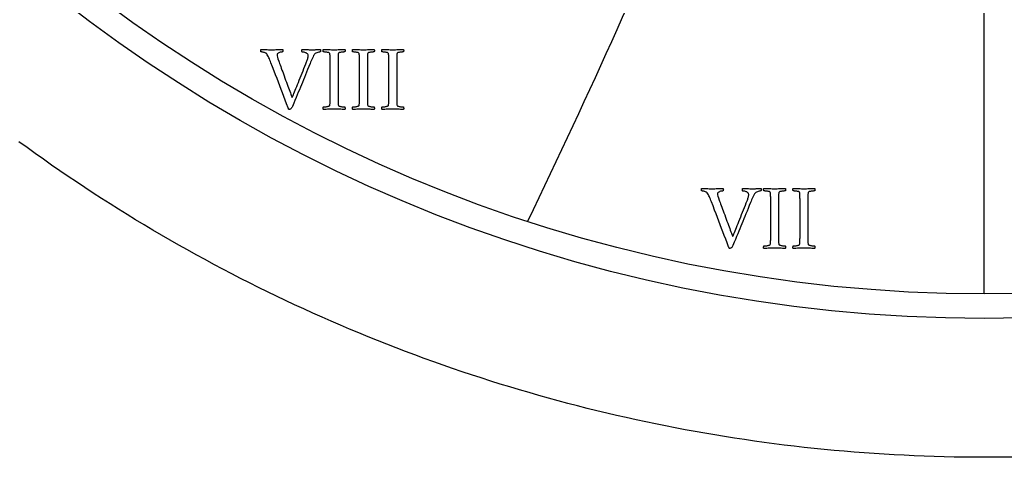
# Model space of a CAD drawing. Header units: millimetres. Extents: x -76 to 76, y -76 to 98.
# Drawn here: x -44.86 to 0.98, y -76 to -55.64 of the extents above; entities that cross this region are included whole.
import ezdxf

# ---------------------------------------------------------------- set-up
doc = ezdxf.new("R2010")
doc.units = ezdxf.units.MM
for name, color, linetype in [('CUT_OUTER', 1, 'Continuous'), ('ENGRAVE', 7, 'Continuous'), ('GUIDE', 3, 'Continuous'), ('TEXT', 5, 'Continuous')]:
    doc.layers.add(name, color=color, linetype=linetype)

msp = doc.modelspace()

# ---------------------------------------------------------------- linework, layer by layer
at = {"layer": 'CUT_OUTER'}
msp.add_lwpolyline([(1.3989, -75.9871), (0.9326, -75.9943), (0.4663, -75.9986), (0, -76), (-0.4663, -75.9986), (-0.9326, -75.9943), (-1.3989, -75.9871), (-1.8651, -75.9771), (-2.3313, -75.9642), (-2.7973, -75.9485), (-3.2633, -75.9299), (-3.7291, -75.9085), (-4.1948, -75.8841), (-4.6604, -75.857), (-5.1257, -75.827), (-5.5909, -75.7941), (-6.0559, -75.7583), (-6.5206, -75.7198), (-6.9851, -75.6783), (-7.4493, -75.634), (-7.9132, -75.5869), (-8.3769, -75.5369), (-8.8402, -75.4841), (-9.3032, -75.4284), (-9.7659, -75.3699), (-10.2281, -75.3086), (-10.69, -75.2444), (-11.1515, -75.1774), (-11.6126, -75.1076), (-12.0732, -75.0349), (-12.5334, -74.9594), (-12.9931, -74.8811), (-13.4523, -74.8), (-13.911, -74.716), (-14.3692, -74.6293), (-14.8269, -74.5397), (-15.284, -74.4473), (-15.7405, -74.3521), (-16.1964, -74.2541), (-16.6517, -74.1534), (-17.1064, -74.0498), (-17.5604, -73.9434), (-18.0138, -73.8343), (-18.4665, -73.7224), (-18.9185, -73.6077), (-19.3698, -73.4902), (-19.8204, -73.37), (-20.2702, -73.247), (-20.7192, -73.1212), (-21.1675, -72.9927), (-21.615, -72.8615), (-22.0616, -72.7275), (-22.5075, -72.5907), (-22.9525, -72.4513), (-23.3966, -72.3091), (-23.8398, -72.1641), (-24.2822, -72.0165), (-24.7236, -71.8662), (-25.1641, -71.7131), (-25.6036, -71.5573), (-26.0422, -71.3989), (-26.4798, -71.2378), (-26.9164, -71.0739), (-27.352, -70.9075), (-27.7866, -70.7383), (-28.2201, -70.5665), (-28.6526, -70.392), (-29.0839, -70.2148), (-29.5142, -70.0351), (-29.9434, -69.8527), (-30.3714, -69.6676), (-30.7983, -69.4799), (-31.2241, -69.2897), (-31.6486, -69.0968), (-32.072, -68.9013), (-32.4942, -68.7032), (-32.9151, -68.5025), (-33.3348, -68.2993), (-33.7533, -68.0934), (-34.1705, -67.885), (-34.5864, -67.6741), (-35.0009, -67.4606), (-35.4142, -67.2446), (-35.8262, -67.026), (-36.2367, -66.8049), (-36.646, -66.5813), (-37.0538, -66.3552), (-37.4603, -66.1266), (-37.8653, -65.8955), (-38.2689, -65.6619), (-38.6711, -65.4259), (-39.0718, -65.1874), (-39.4711, -64.9464), (-39.8688, -64.703), (-40.2651, -64.4571), (-40.6598, -64.2089), (-41.053, -63.9582), (-41.4447, -63.7051), (-41.8348, -63.4496), (-42.2233, -63.1917), (-42.6103, -62.9314), (-42.9956, -62.6688), (-43.3793, -62.4038), (-43.7614, -62.1364), (-44.1419, -61.8668), (-44.5206, -61.5947), (-44.8977, -61.3204)], dxfattribs=at)
at = {"layer": 'ENGRAVE'}
for points in [[(0, -68.4), (0, 68.4)], [(0, -68.4), (0, -29.3085)]]:
    msp.add_lwpolyline(points, dxfattribs=at)
msp.add_circle((0, 0), 68.4, dxfattribs=at)
msp.add_arc((-351.1581, 94.0925), 366.2924, 334.253386, 340.41728, dxfattribs=at)
at = {"layer": 'GUIDE'}
msp.add_circle((0, 0), 69.54, dxfattribs=at)
at = {"layer": 'TEXT'}
for points in [[(-33.1519, -57.0377), (-33.0834, -57.0373), (-33.016, -57.0361), (-32.9497, -57.0341), (-32.8844, -57.0312), (-32.82, -57.0281), (-32.756, -57.0253), (-32.6927, -57.0227), (-32.6298, -57.0204), (-32.6262, -57.0311), (-32.6239, -57.0458), (-32.623, -57.0645), (-32.6234, -57.0873), (-32.6251, -57.1093), (-32.6282, -57.1256), (-32.6327, -57.1363), (-32.6385, -57.1413), (-32.6499, -57.1419), (-32.6671, -57.144), (-32.6898, -57.1473), (-32.7183, -57.1521), (-32.7492, -57.1585), (-32.7792, -57.1672), (-32.8085, -57.1779), (-32.837, -57.1909), (-32.8615, -57.2069), (-32.879, -57.227), (-32.8895, -57.2512), (-32.893, -57.2793), (-32.8882, -57.323), (-32.8736, -57.3851), (-32.8494, -57.4654), (-32.8154, -57.5641), (-32.7966, -57.6155), (-32.7749, -57.6747), (-32.7502, -57.7417), (-32.7226, -57.8165), (-32.6928, -57.8973), (-32.6617, -57.9821), (-32.6292, -58.071), (-32.5953, -58.1639), (-32.5607, -58.2588), (-32.5257, -58.3537), (-32.4906, -58.4487), (-32.4551, -58.5436), (-32.4203, -58.6366), (-32.3871, -58.7259), (-32.3556, -58.8114), (-32.3256, -58.8931), (-32.2979, -58.9693), (-32.2728, -59.0382), (-32.2504, -59.0998), (-32.2307, -59.1541), (-32.2144, -59.199), (-32.2021, -59.2323), (-32.1939, -59.2541), (-32.1897, -59.2642), (-32.183, -59.2495), (-32.1714, -59.2226), (-32.1549, -59.1837), (-32.1336, -59.1326), (-32.1084, -59.0715), (-32.0802, -59.0026), (-32.0491, -58.9259), (-32.015, -58.8413), (-31.9784, -58.7506), (-31.94, -58.6552), (-31.8997, -58.5553), (-31.8575, -58.4508), (-31.8142, -58.3436), (-31.7706, -58.2356), (-31.7268, -58.1268), (-31.6827, -58.0172), (-31.6392, -57.9088), (-31.597, -57.8036), (-31.5561, -57.7017), (-31.5166, -57.603), (-31.502, -57.5657), (-31.4886, -57.5274), (-31.4762, -57.4881), (-31.4648, -57.4476), (-31.4554, -57.4082), (-31.4487, -57.3721), (-31.4446, -57.3392), (-31.4433, -57.3095), (-31.4469, -57.2772), (-31.4578, -57.2491), (-31.476, -57.2254), (-31.5015, -57.206), (-31.5312, -57.1901), (-31.5619, -57.1769), (-31.5937, -57.1663), (-31.6266, -57.1585), (-31.6575, -57.1529), (-31.6833, -57.1488), (-31.7039, -57.1464), (-31.7194, -57.1456), (-31.727, -57.1387), (-31.7324, -57.1267), (-31.7356, -57.1096), (-31.7367, -57.0873), (-31.7356, -57.0645), (-31.7324, -57.0458), (-31.727, -57.0311), (-31.7194, -57.0204), (-31.662, -57.0227), (-31.6061, -57.0253), (-31.5519, -57.0281), (-31.4994, -57.0312), (-31.4468, -57.0341), (-31.3926, -57.0361), (-31.3367, -57.0373), (-31.2793, -57.0377), (-31.2322, -57.0376), (-31.1903, -57.0372), (-31.1535, -57.0365), (-31.1218, -57.0356), (-31.0928, -57.0343), (-31.0641, -57.0329), (-31.0356, -57.0311), (-31.0075, -57.0291), (-30.9778, -57.0269), (-30.9449, -57.0248), (-30.9088, -57.0226), (-30.8694, -57.0204), (-30.8659, -57.0312), (-30.864, -57.0463), (-30.8637, -57.0658), (-30.8651, -57.0895), (-30.8675, -57.1121), (-30.8705, -57.1283), (-30.874, -57.138), (-30.878, -57.1413), (-30.8951, -57.1426), (-30.9206, -57.1467), (-30.9545, -57.1534), (-30.9967, -57.1628), (-31.0408, -57.1763), (-31.0803, -57.1952), (-31.1152, -57.2195), (-31.1455, -57.2491), (-31.1664, -57.2762), (-31.1903, -57.3144), (-31.2171, -57.3636), (-31.2469, -57.4239), (-31.2773, -57.489), (-31.3057, -57.5528), (-31.3323, -57.6152), (-31.357, -57.6763), (-31.414, -57.8179), (-31.4686, -57.9535), (-31.5208, -58.0832), (-31.5705, -58.207), (-31.6188, -58.3268), (-31.6666, -58.4443), (-31.7137, -58.5598), (-31.7604, -58.673), (-31.8072, -58.7863), (-31.8548, -58.9017), (-31.9032, -59.0193), (-31.9524, -59.139), (-32.0036, -59.2631), (-32.0581, -59.3936), (-32.1158, -59.5306), (-32.1768, -59.6741), (-32.1944, -59.7118), (-32.2129, -59.7431), (-32.2322, -59.7679), (-32.2523, -59.7863), (-32.2729, -59.7995), (-32.2938, -59.8089), (-32.315, -59.8146), (-32.3364, -59.8165), (-32.3426, -59.8147), (-32.3483, -59.8095), (-32.3534, -59.8007), (-32.358, -59.7884), (-32.3623, -59.7753), (-32.3666, -59.7641), (-32.3709, -59.7548), (-32.3753, -59.7474), (-32.4452, -59.5628), (-32.5128, -59.3844), (-32.5779, -59.2123), (-32.6406, -59.0463), (-32.7024, -58.8827), (-32.7647, -58.7178), (-32.8275, -58.5515), (-32.8909, -58.3839), (-32.9566, -58.2113), (-33.0263, -58.0301), (-33.1, -57.8403), (-33.1778, -57.6418), (-33.2014, -57.5808), (-33.2247, -57.5231), (-33.2478, -57.4687), (-33.2706, -57.4174), (-33.2939, -57.3689), (-33.3186, -57.3225), (-33.3446, -57.2783), (-33.372, -57.2362), (-33.3849, -57.2197), (-33.4022, -57.2049), (-33.4238, -57.1917), (-33.4497, -57.1801), (-33.4776, -57.1701), (-33.5052, -57.1618), (-33.5326, -57.155), (-33.5597, -57.1499), (-33.5849, -57.1461), (-33.6066, -57.1434), (-33.6248, -57.1418), (-33.6395, -57.1413), (-33.6414, -57.1376), (-33.6427, -57.1267), (-33.6436, -57.1085), (-33.6438, -57.083), (-33.6436, -57.0573), (-33.6427, -57.0382), (-33.6414, -57.026), (-33.6395, -57.0204), (-33.5693, -57.0227), (-33.5052, -57.0253), (-33.4474, -57.0281), (-33.3957, -57.0312), (-33.3441, -57.0341), (-33.2862, -57.0361), (-33.2222, -57.0373), (-33.1519, -57.0377)], [(-30.2351, -57.0377), (-30.1729, -57.0373), (-30.1116, -57.0361), (-30.051, -57.0341), (-29.9913, -57.0312), (-29.9313, -57.0281), (-29.87, -57.0253), (-29.8073, -57.0227), (-29.7432, -57.0204), (-29.7358, -57.0307), (-29.7308, -57.0442), (-29.7282, -57.0609), (-29.7281, -57.0809), (-29.7299, -57.1008), (-29.733, -57.1175), (-29.7374, -57.131), (-29.7432, -57.1413), (-29.7589, -57.1417), (-29.7799, -57.1429), (-29.8063, -57.1449), (-29.8381, -57.1477), (-29.8721, -57.1514), (-29.905, -57.1558), (-29.9368, -57.1611), (-29.9676, -57.1672), (-29.9946, -57.1744), (-30.015, -57.1833), (-30.0291, -57.1939), (-30.0366, -57.206), (-30.0424, -57.2292), (-30.0469, -57.2556), (-30.05, -57.2853), (-30.0517, -57.3182), (-30.0527, -57.3535), (-30.0533, -57.3904), (-30.0537, -57.429), (-30.0539, -57.4692), (-30.0539, -57.4757), (-30.0539, -57.4821), (-30.0539, -57.4886), (-30.0539, -57.4951), (-30.0539, -57.5016), (-30.0539, -57.508), (-30.0539, -57.5145), (-30.0539, -57.521), (-30.0539, -59.3203), (-30.0539, -59.3267), (-30.0539, -59.3332), (-30.0539, -59.3397), (-30.0539, -59.3461), (-30.0539, -59.3526), (-30.0539, -59.3591), (-30.0539, -59.3656), (-30.0539, -59.372), (-30.0537, -59.4121), (-30.0533, -59.4502), (-30.0527, -59.4865), (-30.0517, -59.5209), (-30.05, -59.5529), (-30.0469, -59.5818), (-30.0424, -59.6079), (-30.0366, -59.6309), (-30.0291, -59.6414), (-30.015, -59.6514), (-29.9946, -59.6609), (-29.9676, -59.6698), (-29.9368, -59.6777), (-29.905, -59.6843), (-29.8721, -59.6896), (-29.8381, -59.6935), (-29.8063, -59.6963), (-29.7799, -59.6983), (-29.7589, -59.6996), (-29.7432, -59.7), (-29.7374, -59.7102), (-29.733, -59.7237), (-29.7299, -59.7404), (-29.7281, -59.7604), (-29.7282, -59.7803), (-29.7308, -59.797), (-29.7358, -59.8105), (-29.7432, -59.8208), (-29.8073, -59.8166), (-29.87, -59.8127), (-29.9313, -59.809), (-29.9913, -59.8057), (-30.051, -59.8028), (-30.1116, -59.8008), (-30.1729, -59.7996), (-30.2351, -59.7992), (-30.2958, -59.7996), (-30.357, -59.8008), (-30.4188, -59.8028), (-30.481, -59.8057), (-30.5439, -59.809), (-30.6073, -59.8127), (-30.6712, -59.8166), (-30.7356, -59.8208), (-30.743, -59.8105), (-30.748, -59.797), (-30.7506, -59.7803), (-30.7507, -59.7604), (-30.749, -59.7404), (-30.7459, -59.7237), (-30.7414, -59.7102), (-30.7356, -59.7), (-30.72, -59.6996), (-30.6989, -59.6983), (-30.6725, -59.6963), (-30.6407, -59.6935), (-30.6066, -59.6896), (-30.5733, -59.6843), (-30.5408, -59.6777), (-30.5091, -59.6698), (-30.4815, -59.6609), (-30.4611, -59.6514), (-30.448, -59.6414), (-30.4422, -59.6309), (-30.4345, -59.6031), (-30.4287, -59.5716), (-30.4248, -59.5363), (-30.4228, -59.4972), (-30.4219, -59.4554), (-30.4212, -59.4119), (-30.4208, -59.3669), (-30.4206, -59.3203), (-30.4206, -57.521), (-30.4208, -57.4742), (-30.4212, -57.4287), (-30.4219, -57.3846), (-30.4228, -57.3419), (-30.4248, -57.3019), (-30.4287, -57.2659), (-30.4345, -57.2339), (-30.4422, -57.206), (-30.448, -57.1939), (-30.4611, -57.1833), (-30.4815, -57.1744), (-30.5091, -57.1672), (-30.5408, -57.1611), (-30.5733, -57.1558), (-30.6066, -57.1514), (-30.6407, -57.1477), (-30.6725, -57.1449), (-30.6989, -57.1429), (-30.72, -57.1417), (-30.7356, -57.1413), (-30.7414, -57.131), (-30.7459, -57.1175), (-30.749, -57.1008), (-30.7507, -57.0809), (-30.7506, -57.0609), (-30.748, -57.0442), (-30.743, -57.0307), (-30.7356, -57.0204), (-30.6712, -57.0227), (-30.6073, -57.0253), (-30.5439, -57.0281), (-30.481, -57.0312), (-30.4188, -57.0341), (-30.357, -57.0361), (-30.2958, -57.0373), (-30.2351, -57.0377)], [(-28.8716, -57.0377), (-28.8095, -57.0373), (-28.7481, -57.0361), (-28.6876, -57.0341), (-28.6278, -57.0312), (-28.5678, -57.0281), (-28.5065, -57.0253), (-28.4438, -57.0227), (-28.3797, -57.0204), (-28.3723, -57.0307), (-28.3673, -57.0442), (-28.3648, -57.0609), (-28.3646, -57.0809), (-28.3664, -57.1008), (-28.3695, -57.1175), (-28.3739, -57.131), (-28.3797, -57.1413), (-28.3954, -57.1417), (-28.4164, -57.1429), (-28.4428, -57.1449), (-28.4746, -57.1477), (-28.5086, -57.1514), (-28.5415, -57.1558), (-28.5734, -57.1611), (-28.6041, -57.1672), (-28.6311, -57.1744), (-28.6516, -57.1833), (-28.6656, -57.1939), (-28.6731, -57.206), (-28.6789, -57.2292), (-28.6834, -57.2556), (-28.6865, -57.2853), (-28.6882, -57.3182), (-28.6892, -57.3535), (-28.6899, -57.3904), (-28.6903, -57.429), (-28.6904, -57.4692), (-28.6904, -57.4757), (-28.6904, -57.4821), (-28.6904, -57.4886), (-28.6904, -57.4951), (-28.6904, -57.5016), (-28.6904, -57.508), (-28.6904, -57.5145), (-28.6904, -57.521), (-28.6904, -59.3203), (-28.6904, -59.3267), (-28.6904, -59.3332), (-28.6904, -59.3397), (-28.6904, -59.3461), (-28.6904, -59.3526), (-28.6904, -59.3591), (-28.6904, -59.3656), (-28.6904, -59.372), (-28.6903, -59.4121), (-28.6899, -59.4502), (-28.6892, -59.4865), (-28.6882, -59.5209), (-28.6865, -59.5529), (-28.6834, -59.5818), (-28.6789, -59.6079), (-28.6731, -59.6309), (-28.6656, -59.6414), (-28.6516, -59.6514), (-28.6311, -59.6609), (-28.6041, -59.6698), (-28.5734, -59.6777), (-28.5415, -59.6843), (-28.5086, -59.6896), (-28.4746, -59.6935), (-28.4428, -59.6963), (-28.4164, -59.6983), (-28.3954, -59.6996), (-28.3797, -59.7), (-28.3739, -59.7102), (-28.3695, -59.7237), (-28.3664, -59.7404), (-28.3646, -59.7604), (-28.3648, -59.7803), (-28.3673, -59.797), (-28.3723, -59.8105), (-28.3797, -59.8208), (-28.4438, -59.8166), (-28.5065, -59.8127), (-28.5678, -59.809), (-28.6278, -59.8057), (-28.6876, -59.8028), (-28.7481, -59.8008), (-28.8095, -59.7996), (-28.8716, -59.7992), (-28.9323, -59.7996), (-28.9935, -59.8008), (-29.0553, -59.8028), (-29.1176, -59.8057), (-29.1804, -59.809), (-29.2438, -59.8127), (-29.3077, -59.8166), (-29.3721, -59.8208), (-29.3796, -59.8105), (-29.3845, -59.797), (-29.3871, -59.7803), (-29.3872, -59.7604), (-29.3855, -59.7404), (-29.3824, -59.7237), (-29.3779, -59.7102), (-29.3721, -59.7), (-29.3565, -59.6996), (-29.3355, -59.6983), (-29.309, -59.6963), (-29.2772, -59.6935), (-29.2431, -59.6896), (-29.2098, -59.6843), (-29.1773, -59.6777), (-29.1456, -59.6698), (-29.118, -59.6609), (-29.0976, -59.6514), (-29.0845, -59.6414), (-29.0787, -59.6309), (-29.071, -59.6031), (-29.0652, -59.5716), (-29.0613, -59.5363), (-29.0593, -59.4972), (-29.0584, -59.4554), (-29.0577, -59.4119), (-29.0573, -59.3669), (-29.0572, -59.3203), (-29.0572, -57.521), (-29.0573, -57.4742), (-29.0577, -57.4287), (-29.0584, -57.3846), (-29.0593, -57.3419), (-29.0613, -57.3019), (-29.0652, -57.2659), (-29.071, -57.2339), (-29.0787, -57.206), (-29.0845, -57.1939), (-29.0976, -57.1833), (-29.118, -57.1744), (-29.1456, -57.1672), (-29.1773, -57.1611), (-29.2098, -57.1558), (-29.2431, -57.1514), (-29.2772, -57.1477), (-29.309, -57.1449), (-29.3355, -57.1429), (-29.3565, -57.1417), (-29.3721, -57.1413), (-29.3779, -57.131), (-29.3824, -57.1175), (-29.3855, -57.1008), (-29.3872, -57.0809), (-29.3871, -57.0609), (-29.3845, -57.0442), (-29.3796, -57.0307), (-29.3721, -57.0204), (-29.3077, -57.0227), (-29.2438, -57.0253), (-29.1804, -57.0281), (-29.1176, -57.0312), (-29.0553, -57.0341), (-28.9935, -57.0361), (-28.9323, -57.0373), (-28.8716, -57.0377)], [(-27.5081, -57.0377), (-27.446, -57.0373), (-27.3846, -57.0361), (-27.3241, -57.0341), (-27.2643, -57.0312), (-27.2043, -57.0281), (-27.143, -57.0253), (-27.0803, -57.0227), (-27.0162, -57.0204), (-27.0088, -57.0307), (-27.0038, -57.0442), (-27.0013, -57.0609), (-27.0011, -57.0809), (-27.0029, -57.1008), (-27.006, -57.1175), (-27.0104, -57.131), (-27.0162, -57.1413), (-27.0319, -57.1417), (-27.0529, -57.1429), (-27.0793, -57.1449), (-27.1112, -57.1477), (-27.1451, -57.1514), (-27.178, -57.1558), (-27.2099, -57.1611), (-27.2406, -57.1672), (-27.2676, -57.1744), (-27.2881, -57.1833), (-27.3021, -57.1939), (-27.3096, -57.206), (-27.3154, -57.2292), (-27.3199, -57.2556), (-27.323, -57.2853), (-27.3247, -57.3182), (-27.3257, -57.3535), (-27.3264, -57.3904), (-27.3268, -57.429), (-27.3269, -57.4692), (-27.3269, -57.4757), (-27.3269, -57.4821), (-27.3269, -57.4886), (-27.3269, -57.4951), (-27.3269, -57.5016), (-27.3269, -57.508), (-27.3269, -57.5145), (-27.3269, -57.521), (-27.3269, -59.3203), (-27.3269, -59.3267), (-27.3269, -59.3332), (-27.3269, -59.3397), (-27.3269, -59.3461), (-27.3269, -59.3526), (-27.3269, -59.3591), (-27.3269, -59.3656), (-27.3269, -59.372), (-27.3268, -59.4121), (-27.3264, -59.4502), (-27.3257, -59.4865), (-27.3247, -59.5209), (-27.323, -59.5529), (-27.3199, -59.5818), (-27.3154, -59.6079), (-27.3096, -59.6309), (-27.3021, -59.6414), (-27.2881, -59.6514), (-27.2676, -59.6609), (-27.2406, -59.6698), (-27.2099, -59.6777), (-27.178, -59.6843), (-27.1451, -59.6896), (-27.1112, -59.6935), (-27.0793, -59.6963), (-27.0529, -59.6983), (-27.0319, -59.6996), (-27.0162, -59.7), (-27.0104, -59.7102), (-27.006, -59.7237), (-27.0029, -59.7404), (-27.0011, -59.7604), (-27.0013, -59.7803), (-27.0038, -59.797), (-27.0088, -59.8105), (-27.0162, -59.8208), (-27.0803, -59.8166), (-27.143, -59.8127), (-27.2043, -59.809), (-27.2643, -59.8057), (-27.3241, -59.8028), (-27.3846, -59.8008), (-27.446, -59.7996), (-27.5081, -59.7992), (-27.5688, -59.7996), (-27.63, -59.8008), (-27.6918, -59.8028), (-27.7541, -59.8057), (-27.8169, -59.809), (-27.8803, -59.8127), (-27.9442, -59.8166), (-28.0086, -59.8208), (-28.0161, -59.8105), (-28.0211, -59.797), (-28.0236, -59.7803), (-28.0237, -59.7604), (-28.022, -59.7404), (-28.0189, -59.7237), (-28.0144, -59.7102), (-28.0086, -59.7), (-27.993, -59.6996), (-27.972, -59.6983), (-27.9455, -59.6963), (-27.9137, -59.6935), (-27.8796, -59.6896), (-27.8463, -59.6843), (-27.8138, -59.6777), (-27.7821, -59.6698), (-27.7545, -59.6609), (-27.7341, -59.6514), (-27.721, -59.6414), (-27.7152, -59.6309), (-27.7076, -59.6031), (-27.7018, -59.5716), (-27.6978, -59.5363), (-27.6958, -59.4972), (-27.6949, -59.4554), (-27.6942, -59.4119), (-27.6938, -59.3669), (-27.6937, -59.3203), (-27.6937, -57.521), (-27.6938, -57.4742), (-27.6942, -57.4287), (-27.6949, -57.3846), (-27.6958, -57.3419), (-27.6978, -57.3019), (-27.7018, -57.2659), (-27.7076, -57.2339), (-27.7152, -57.206), (-27.721, -57.1939), (-27.7341, -57.1833), (-27.7545, -57.1744), (-27.7821, -57.1672), (-27.8138, -57.1611), (-27.8463, -57.1558), (-27.8796, -57.1514), (-27.9137, -57.1477), (-27.9455, -57.1449), (-27.972, -57.1429), (-27.993, -57.1417), (-28.0086, -57.1413), (-28.0144, -57.131), (-28.0189, -57.1175), (-28.022, -57.1008), (-28.0237, -57.0809), (-28.0236, -57.0609), (-28.0211, -57.0442), (-28.0161, -57.0307), (-28.0086, -57.0204), (-27.9442, -57.0227), (-27.8803, -57.0253), (-27.8169, -57.0281), (-27.7541, -57.0312), (-27.6918, -57.0341), (-27.63, -57.0361), (-27.5688, -57.0373), (-27.5081, -57.0377)], [(-12.6636, -63.5046), (-12.5951, -63.5042), (-12.5277, -63.503), (-12.4614, -63.5009), (-12.3961, -63.4981), (-12.3317, -63.495), (-12.2678, -63.4922), (-12.2044, -63.4896), (-12.1415, -63.4873), (-12.1379, -63.498), (-12.1356, -63.5127), (-12.1347, -63.5314), (-12.1351, -63.5542), (-12.1368, -63.5762), (-12.1399, -63.5925), (-12.1444, -63.6031), (-12.1502, -63.6081), (-12.1616, -63.6088), (-12.1788, -63.6108), (-12.2016, -63.6142), (-12.23, -63.6189), (-12.2609, -63.6254), (-12.2909, -63.634), (-12.3202, -63.6448), (-12.3487, -63.6578), (-12.3732, -63.6738), (-12.3907, -63.6939), (-12.4012, -63.718), (-12.4048, -63.7462), (-12.3999, -63.7899), (-12.3853, -63.8519), (-12.3611, -63.9323), (-12.3271, -64.031), (-12.3083, -64.0824), (-12.2866, -64.1416), (-12.262, -64.2086), (-12.2343, -64.2834), (-12.2045, -64.3642), (-12.1734, -64.449), (-12.1409, -64.5378), (-12.107, -64.6308), (-12.0724, -64.7257), (-12.0375, -64.8206), (-12.0023, -64.9155), (-11.9668, -65.0105), (-11.932, -65.1035), (-11.8988, -65.1928), (-11.8673, -65.2782), (-11.8374, -65.36), (-11.8096, -65.4361), (-11.7845, -65.505), (-11.7621, -65.5667), (-11.7424, -65.621), (-11.7261, -65.6659), (-11.7138, -65.6992), (-11.7056, -65.7209), (-11.7014, -65.731), (-11.6947, -65.7163), (-11.6831, -65.6895), (-11.6666, -65.6505), (-11.6453, -65.5994), (-11.6201, -65.5384), (-11.5919, -65.4694), (-11.5608, -65.3927), (-11.5267, -65.3082), (-11.4901, -65.2174), (-11.4517, -65.1221), (-11.4114, -65.0222), (-11.3692, -64.9177), (-11.3259, -64.8105), (-11.2824, -64.7025), (-11.2385, -64.5937), (-11.1944, -64.484), (-11.1509, -64.3756), (-11.1087, -64.2705), (-11.0678, -64.1685), (-11.0283, -64.0698), (-11.0138, -64.0326), (-11.0003, -63.9943), (-10.9879, -63.9549), (-10.9765, -63.9145), (-10.9671, -63.8751), (-10.9604, -63.839), (-10.9563, -63.8061), (-10.955, -63.7764), (-10.9586, -63.7441), (-10.9695, -63.716), (-10.9877, -63.6923), (-11.0132, -63.6729), (-11.0429, -63.6569), (-11.0736, -63.6437), (-11.1054, -63.6332), (-11.1383, -63.6254), (-11.1692, -63.6197), (-11.195, -63.6157), (-11.2156, -63.6133), (-11.2311, -63.6124), (-11.2387, -63.6056), (-11.2441, -63.5936), (-11.2473, -63.5764), (-11.2484, -63.5542), (-11.2473, -63.5314), (-11.2441, -63.5127), (-11.2387, -63.498), (-11.2311, -63.4873), (-11.1737, -63.4896), (-11.1179, -63.4922), (-11.0636, -63.495), (-11.0111, -63.4981), (-10.9585, -63.5009), (-10.9043, -63.503), (-10.8484, -63.5042), (-10.791, -63.5046), (-10.7439, -63.5044), (-10.702, -63.504), (-10.6652, -63.5034), (-10.6335, -63.5024), (-10.6045, -63.5012), (-10.5758, -63.4997), (-10.5473, -63.498), (-10.5192, -63.4959), (-10.4895, -63.4938), (-10.4566, -63.4916), (-10.4205, -63.4895), (-10.3811, -63.4873), (-10.3776, -63.4981), (-10.3757, -63.5132), (-10.3754, -63.5326), (-10.3768, -63.5564), (-10.3792, -63.579), (-10.3822, -63.5952), (-10.3857, -63.6049), (-10.3897, -63.6081), (-10.4068, -63.6095), (-10.4323, -63.6135), (-10.4662, -63.6203), (-10.5084, -63.6297), (-10.5525, -63.6432), (-10.592, -63.6621), (-10.6269, -63.6863), (-10.6572, -63.716), (-10.6781, -63.7431), (-10.702, -63.7813), (-10.7288, -63.8305), (-10.7586, -63.8908), (-10.789, -63.9559), (-10.8174, -64.0197), (-10.844, -64.0821), (-10.8687, -64.1432), (-10.9257, -64.2848), (-10.9803, -64.4204), (-11.0325, -64.5501), (-11.0823, -64.6739), (-11.1305, -64.7936), (-11.1783, -64.9112), (-11.2255, -65.0266), (-11.2721, -65.1399), (-11.3189, -65.2532), (-11.3665, -65.3686), (-11.4149, -65.4862), (-11.4641, -65.6059), (-11.5154, -65.73), (-11.5698, -65.8605), (-11.6275, -65.9975), (-11.6885, -66.1409), (-11.7062, -66.1787), (-11.7246, -66.21), (-11.7439, -66.2348), (-11.764, -66.2531), (-11.7846, -66.2663), (-11.8055, -66.2758), (-11.8267, -66.2814), (-11.8481, -66.2833), (-11.8543, -66.2816), (-11.86, -66.2763), (-11.8651, -66.2676), (-11.8697, -66.2553), (-11.874, -66.2422), (-11.8783, -66.231), (-11.8827, -66.2217), (-11.887, -66.2143), (-11.957, -66.0297), (-12.0245, -65.8513), (-12.0896, -65.6791), (-12.1523, -65.5131), (-12.2141, -65.3496), (-12.2764, -65.1847), (-12.3392, -65.0184), (-12.4026, -64.8508), (-12.4683, -64.6782), (-12.538, -64.497), (-12.6117, -64.3071), (-12.6895, -64.1087), (-12.7131, -64.0477), (-12.7365, -63.99), (-12.7595, -63.9355), (-12.7823, -63.8843), (-12.8056, -63.8357), (-12.8303, -63.7894), (-12.8563, -63.7451), (-12.8837, -63.7031), (-12.8966, -63.6866), (-12.9139, -63.6718), (-12.9355, -63.6586), (-12.9614, -63.647), (-12.9893, -63.637), (-13.0169, -63.6286), (-13.0443, -63.6219), (-13.0714, -63.6168), (-13.0966, -63.613), (-13.1183, -63.6103), (-13.1365, -63.6087), (-13.1512, -63.6081), (-13.1531, -63.6045), (-13.1545, -63.5936), (-13.1553, -63.5754), (-13.1555, -63.5499), (-13.1553, -63.5241), (-13.1545, -63.5051), (-13.1531, -63.4928), (-13.1512, -63.4873), (-13.081, -63.4896), (-13.0169, -63.4922), (-12.9591, -63.495), (-12.9074, -63.4981), (-12.8558, -63.5009), (-12.7979, -63.503), (-12.7339, -63.5042), (-12.6636, -63.5046)], [(-9.7468, -63.5046), (-9.6847, -63.5042), (-9.6233, -63.503), (-9.5628, -63.5009), (-9.503, -63.4981), (-9.443, -63.495), (-9.3817, -63.4922), (-9.319, -63.4896), (-9.2549, -63.4873), (-9.2475, -63.4976), (-9.2425, -63.5111), (-9.24, -63.5278), (-9.2398, -63.5477), (-9.2416, -63.5677), (-9.2447, -63.5844), (-9.2491, -63.5979), (-9.2549, -63.6081), (-9.2706, -63.6085), (-9.2916, -63.6098), (-9.318, -63.6118), (-9.3498, -63.6146), (-9.3838, -63.6182), (-9.4167, -63.6227), (-9.4485, -63.628), (-9.4793, -63.634), (-9.5063, -63.6413), (-9.5268, -63.6502), (-9.5408, -63.6607), (-9.5483, -63.6729), (-9.5541, -63.696), (-9.5586, -63.7225), (-9.5617, -63.7521), (-9.5634, -63.785), (-9.5644, -63.8204), (-9.565, -63.8573), (-9.5655, -63.8959), (-9.5656, -63.9361), (-9.5656, -63.9425), (-9.5656, -63.949), (-9.5656, -63.9555), (-9.5656, -63.962), (-9.5656, -63.9684), (-9.5656, -63.9749), (-9.5656, -63.9814), (-9.5656, -63.9878), (-9.5656, -65.7871), (-9.5656, -65.7936), (-9.5656, -65.8001), (-9.5656, -65.8065), (-9.5656, -65.813), (-9.5656, -65.8195), (-9.5656, -65.826), (-9.5656, -65.8324), (-9.5656, -65.8389), (-9.5655, -65.879), (-9.565, -65.9171), (-9.5644, -65.9534), (-9.5634, -65.9878), (-9.5617, -66.0197), (-9.5586, -66.0487), (-9.5541, -66.0747), (-9.5483, -66.0978), (-9.5408, -66.1083), (-9.5268, -66.1183), (-9.5063, -66.1277), (-9.4793, -66.1366), (-9.4485, -66.1446), (-9.4167, -66.1512), (-9.3838, -66.1565), (-9.3498, -66.1604), (-9.318, -66.1632), (-9.2916, -66.1652), (-9.2706, -66.1664), (-9.2549, -66.1668), (-9.2491, -66.1771), (-9.2447, -66.1906), (-9.2416, -66.2073), (-9.2398, -66.2272), (-9.24, -66.2472), (-9.2425, -66.2639), (-9.2475, -66.2774), (-9.2549, -66.2876), (-9.319, -66.2835), (-9.3817, -66.2796), (-9.443, -66.2759), (-9.503, -66.2725), (-9.5628, -66.2697), (-9.6233, -66.2677), (-9.6847, -66.2665), (-9.7468, -66.2661), (-9.8075, -66.2665), (-9.8687, -66.2677), (-9.9305, -66.2697), (-9.9928, -66.2725), (-10.0556, -66.2759), (-10.119, -66.2796), (-10.1829, -66.2835), (-10.2473, -66.2876), (-10.2547, -66.2774), (-10.2597, -66.2639), (-10.2623, -66.2472), (-10.2624, -66.2272), (-10.2607, -66.2073), (-10.2576, -66.1906), (-10.2531, -66.1771), (-10.2473, -66.1668), (-10.2317, -66.1664), (-10.2107, -66.1652), (-10.1842, -66.1632), (-10.1524, -66.1604), (-10.1183, -66.1565), (-10.085, -66.1512), (-10.0525, -66.1446), (-10.0208, -66.1366), (-9.9932, -66.1277), (-9.9728, -66.1183), (-9.9597, -66.1083), (-9.9539, -66.0978), (-9.9462, -66.07), (-9.9404, -66.0385), (-9.9365, -66.0031), (-9.9345, -65.964), (-9.9336, -65.9222), (-9.9329, -65.8788), (-9.9325, -65.8338), (-9.9324, -65.7871), (-9.9324, -63.9878), (-9.9325, -63.9411), (-9.9329, -63.8956), (-9.9336, -63.8515), (-9.9345, -63.8088), (-9.9365, -63.7687), (-9.9404, -63.7327), (-9.9462, -63.7008), (-9.9539, -63.6729), (-9.9597, -63.6607), (-9.9728, -63.6502), (-9.9932, -63.6413), (-10.0208, -63.634), (-10.0525, -63.628), (-10.085, -63.6227), (-10.1183, -63.6182), (-10.1524, -63.6146), (-10.1842, -63.6118), (-10.2107, -63.6098), (-10.2317, -63.6085), (-10.2473, -63.6081), (-10.2531, -63.5979), (-10.2576, -63.5844), (-10.2607, -63.5677), (-10.2624, -63.5477), (-10.2623, -63.5278), (-10.2597, -63.5111), (-10.2547, -63.4976), (-10.2473, -63.4873), (-10.1829, -63.4896), (-10.119, -63.4922), (-10.0556, -63.495), (-9.9928, -63.4981), (-9.9305, -63.5009), (-9.8687, -63.503), (-9.8075, -63.5042), (-9.7468, -63.5046)], [(-8.3833, -63.5046), (-8.3212, -63.5042), (-8.2598, -63.503), (-8.1993, -63.5009), (-8.1395, -63.4981), (-8.0795, -63.495), (-8.0182, -63.4922), (-7.9555, -63.4896), (-7.8914, -63.4873), (-7.884, -63.4976), (-7.879, -63.5111), (-7.8765, -63.5278), (-7.8763, -63.5477), (-7.8781, -63.5677), (-7.8812, -63.5844), (-7.8856, -63.5979), (-7.8914, -63.6081), (-7.9071, -63.6085), (-7.9281, -63.6098), (-7.9545, -63.6118), (-7.9864, -63.6146), (-8.0203, -63.6182), (-8.0532, -63.6227), (-8.0851, -63.628), (-8.1158, -63.634), (-8.1428, -63.6413), (-8.1633, -63.6502), (-8.1773, -63.6607), (-8.1848, -63.6729), (-8.1906, -63.696), (-8.1951, -63.7225), (-8.1982, -63.7521), (-8.1999, -63.785), (-8.2009, -63.8204), (-8.2016, -63.8573), (-8.202, -63.8959), (-8.2021, -63.9361), (-8.2021, -63.9425), (-8.2021, -63.949), (-8.2021, -63.9555), (-8.2021, -63.962), (-8.2021, -63.9684), (-8.2021, -63.9749), (-8.2021, -63.9814), (-8.2021, -63.9878), (-8.2021, -65.7871), (-8.2021, -65.7936), (-8.2021, -65.8001), (-8.2021, -65.8065), (-8.2021, -65.813), (-8.2021, -65.8195), (-8.2021, -65.826), (-8.2021, -65.8324), (-8.2021, -65.8389), (-8.202, -65.879), (-8.2016, -65.9171), (-8.2009, -65.9534), (-8.1999, -65.9878), (-8.1982, -66.0197), (-8.1951, -66.0487), (-8.1906, -66.0747), (-8.1848, -66.0978), (-8.1773, -66.1083), (-8.1633, -66.1183), (-8.1428, -66.1277), (-8.1158, -66.1366), (-8.0851, -66.1446), (-8.0532, -66.1512), (-8.0203, -66.1565), (-7.9864, -66.1604), (-7.9545, -66.1632), (-7.9281, -66.1652), (-7.9071, -66.1664), (-7.8914, -66.1668), (-7.8856, -66.1771), (-7.8812, -66.1906), (-7.8781, -66.2073), (-7.8763, -66.2272), (-7.8765, -66.2472), (-7.879, -66.2639), (-7.884, -66.2774), (-7.8914, -66.2876), (-7.9555, -66.2835), (-8.0182, -66.2796), (-8.0795, -66.2759), (-8.1395, -66.2725), (-8.1993, -66.2697), (-8.2598, -66.2677), (-8.3212, -66.2665), (-8.3833, -66.2661), (-8.444, -66.2665), (-8.5052, -66.2677), (-8.567, -66.2697), (-8.6293, -66.2725), (-8.6921, -66.2759), (-8.7555, -66.2796), (-8.8194, -66.2835), (-8.8838, -66.2876), (-8.8913, -66.2774), (-8.8962, -66.2639), (-8.8988, -66.2472), (-8.8989, -66.2272), (-8.8972, -66.2073), (-8.8941, -66.1906), (-8.8896, -66.1771), (-8.8838, -66.1668), (-8.8682, -66.1664), (-8.8472, -66.1652), (-8.8207, -66.1632), (-8.7889, -66.1604), (-8.7548, -66.1565), (-8.7215, -66.1512), (-8.689, -66.1446), (-8.6573, -66.1366), (-8.6297, -66.1277), (-8.6093, -66.1183), (-8.5962, -66.1083), (-8.5904, -66.0978), (-8.5827, -66.07), (-8.577, -66.0385), (-8.573, -66.0031), (-8.571, -65.964), (-8.5701, -65.9222), (-8.5694, -65.8788), (-8.569, -65.8338), (-8.5689, -65.7871), (-8.5689, -63.9878), (-8.569, -63.9411), (-8.5694, -63.8956), (-8.5701, -63.8515), (-8.571, -63.8088), (-8.573, -63.7687), (-8.577, -63.7327), (-8.5827, -63.7008), (-8.5904, -63.6729), (-8.5962, -63.6607), (-8.6093, -63.6502), (-8.6297, -63.6413), (-8.6573, -63.634), (-8.689, -63.628), (-8.7215, -63.6227), (-8.7548, -63.6182), (-8.7889, -63.6146), (-8.8207, -63.6118), (-8.8472, -63.6098), (-8.8682, -63.6085), (-8.8838, -63.6081), (-8.8896, -63.5979), (-8.8941, -63.5844), (-8.8972, -63.5677), (-8.8989, -63.5477), (-8.8988, -63.5278), (-8.8962, -63.5111), (-8.8913, -63.4976), (-8.8838, -63.4873), (-8.8194, -63.4896), (-8.7555, -63.4922), (-8.6921, -63.495), (-8.6293, -63.4981), (-8.567, -63.5009), (-8.5052, -63.503), (-8.444, -63.5042), (-8.3833, -63.5046)]]:
    msp.add_lwpolyline(points, close=True, dxfattribs=at)

doc.saveas('drawing.dxf')
